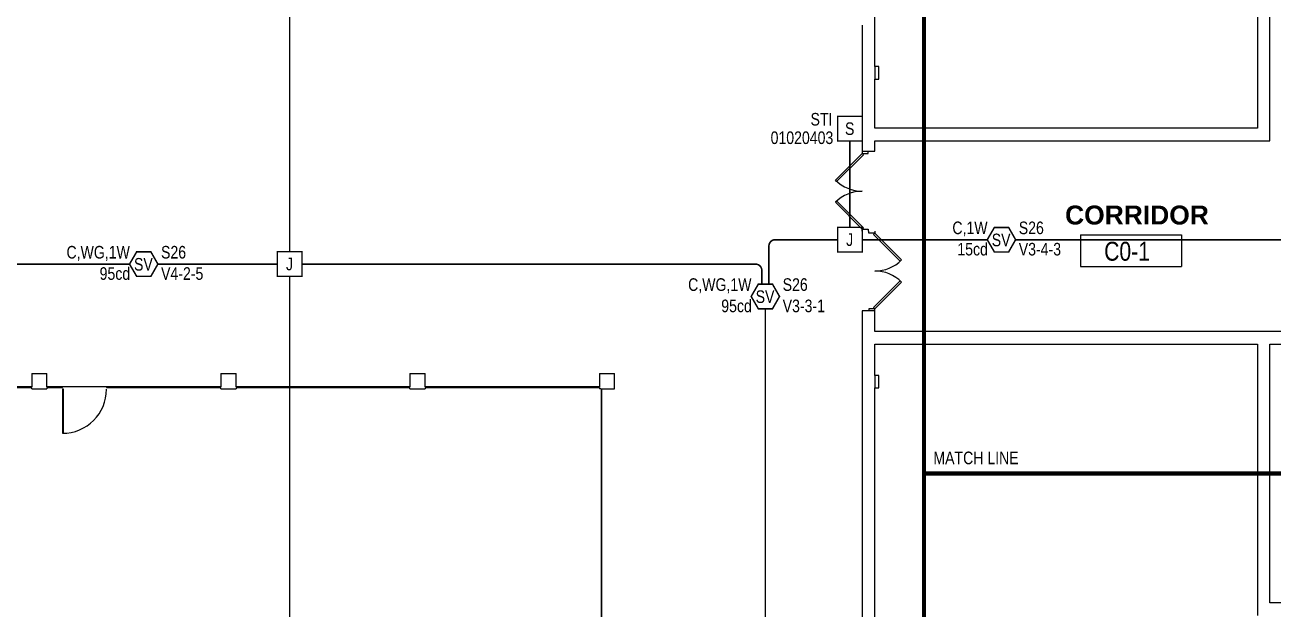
# Model space of a CAD drawing. Header units: inches. Extents: x 3516 to 15434, y -1454 to 5991.
# Drawn here: x 10942 to 12130, y 2939 to 3495 of the extents above; entities that cross this region are included whole.
import ezdxf
from ezdxf.enums import TextEntityAlignment as Align

# ---------------------------------------------------------------- set-up
doc = ezdxf.new("R2010")
doc.units = ezdxf.units.IN
doc.header["$LTSCALE"] = 0.25
doc.header["$MEASUREMENT"] = 0
for name, color, linetype in [('BACKGROUND', 8, 'Continuous'), ('CONDUIT', 6, 'Continuous'), ('JUNCTION BOX', 1, 'Continuous'), ('PULL STATION', 1, 'Continuous'), ('SPEAKER STROBE', 1, 'Continuous')]:
    doc.layers.add(name, color=color, linetype=linetype)
doc.styles.add('Arial', font='arial.ttf', dxfattribs={"width": 0.8})
doc.styles.add('Arial_B_1', font='arialbd.ttf', dxfattribs={"height": 0.09375})
doc.styles.add('ESSCOE_TEXT', font='arial.ttf', dxfattribs={"width": 0.8, "height": 12})

# ---------------------------------------------------------------- blocks, each defined once
blk = doc.blocks.new('SIGA-278')
at = {"layer": 'PULL STATION', "const_width": 1.3}
blk.add_lwpolyline([(-11.5, -11.7), (-11.5, 11.7), (11.9, 11.7), (11.9, -11.7)], close=True, dxfattribs=at)
at = {"layer": 'PULL STATION', "style": 'Arial', "width": 0.8}
blk.add_text('S', height=12, dxfattribs=at).set_placement((0, 0), align=Align.MIDDLE)
for tag, p in [('ADDRESS', (20.6, 9)), ('ZONE', (20.6, -8.6))]:
    blk.add_attdef(tag, text='', height=12, dxfattribs=at).set_placement(p, align=Align.MIDDLE_LEFT)
blk.add_attdef('SUBSCRIPT', text='', height=12, dxfattribs=at).set_placement((-16.6, -9), align=Align.MIDDLE_RIGHT)
blk = doc.blocks.new('GC-S7VM')
at = {"layer": 'SPEAKER STROBE', "const_width": 1.46}
blk.add_lwpolyline([(13.8, 0.2), (7.1, 11.9), (-6.4, 11.9), (-13.2, 0.2), (-6.4, -11.5), (7.1, -11.5)], close=True, dxfattribs=at)
at = {"layer": 'SPEAKER STROBE', "style": 'Arial', "width": 0.8}
blk.add_text('SV', height=12, dxfattribs=at).set_placement((0, 0), align=Align.MIDDLE)
for tag, p in [('C', (-12.9, 11.5)), ('CANDELA', (-12.6, -8.8)), ('1/2W', (-12.6, -29.2))]:
    blk.add_attdef(tag, text='', height=12, dxfattribs=at).set_placement(p, align=Align.MIDDLE_RIGHT)
for tag, p in [('Speaker_Circuit', (16.8, 11.5)), ('Visual_Circuit', (16.8, -8.8))]:
    blk.add_attdef(tag, text='', height=12, dxfattribs=at).set_placement(p, align=Align.MIDDLE_LEFT)
blk = doc.blocks.new('JUNCTION BOX')
at = {"const_width": 1.3}
blk.add_lwpolyline([(-11.5, -11.7), (-11.5, 11.7), (11.9, 11.7), (11.9, -11.7)], close=True, dxfattribs=at)
at = {"style": 'Arial', "width": 0.8}
blk.add_text('J', height=12, dxfattribs=at).set_placement((0, 0), align=Align.MIDDLE)
blk.add_attdef('SUBSCRIPT', text='', height=12, dxfattribs=at).set_placement((-16.6, -9), align=Align.MIDDLE_RIGHT)

msp = doc.modelspace()

# ---------------------------------------------------------------- linework, layer by layer
at = {"lineweight": 0, "const_width": 4}
for points in [[(11848.9, 3068.1), (11798, 3068.1), (11798, 3812.1), (11579.6, 3812.1), (11498.6, 3812.1), (11498.6, 5988.6)], [(11798, 3068.1), (11798, 1484.3)], [(15045.3, 3068.1), (11848.9, 3068.1)]]:
    msp.add_lwpolyline(points, dxfattribs=at)
at = {"layer": 'BACKGROUND'}
for p, q in [((12115.5, 3921.1), (12115.5, 3396.9)), ((12127.5, 3384.9), (12127.5, 3921.1)), ((11751.2, 3455.6), (11751.2, 3812.1)), ((11739.2, 3495.1), (11739.2, 3374.9)), ((11755.2, 3455.6), (11751.2, 3455.6)), ((11751.2, 3455.6), (11751.2, 3443.6)), ((11755.2, 3443.6), (11755.2, 3455.6)), ((11751.2, 3396.9), (11751.2, 3443.6)), ((11751.2, 3443.6), (11755.2, 3443.6)), ((12115.5, 3396.9), (11751.2, 3396.9)), ((11751.2, 3384.9), (12127.5, 3384.9)), ((11751.2, 3374.9), (11751.2, 3384.9)), ((11713.7, 3347.4), (11739.2, 3372.9)), ((11740.4, 3371.6), (11714.9, 3346.2)), ((11739.2, 3374.9), (11751.2, 3374.9)), ((11739.2, 3374.9), (11739.2, 3372.9)), ((11739.2, 3372.9), (11744.9, 3372.9)), ((11739.2, 3372.9), (11740.4, 3371.6)), ((11744.9, 3372.9), (11744.9, 3374.9)), ((11714.9, 3346.2), (11713.7, 3347.4)), ((11714.9, 3327.6), (11713.7, 3326.3)), ((11740.4, 3302.1), (11714.9, 3327.6)), ((11713.7, 3326.3), (11739.2, 3300.9)), ((11739.2, 3300.9), (11740.4, 3302.1)), ((11739.2, 3300.9), (11744.9, 3300.9)), ((11739.2, 3298.9), (11739.2, 3300.9)), ((11744.9, 3300.9), (11744.9, 3298.9)), ((11745.4, 3296.9), (11745.4, 3298.9)), ((11751.2, 3296.9), (11745.4, 3296.9)), ((11751.2, 3296.9), (11749.9, 3295.6)), ((11749.9, 3295.6), (11775.4, 3270.2)), ((11751.2, 3298.9), (11751.2, 3296.9)), ((11776.6, 3271.4), (11751.2, 3296.9)), ((11947.1, 3295.3), (12043.1, 3295.3)), ((11947.1, 3295.3), (11947.1, 3265.3)), ((12043.1, 3295.3), (12043.1, 3265.3)), ((11775.4, 3270.2), (11776.6, 3271.4)), ((11947.1, 3265.3), (12043.1, 3265.3)), ((11749.9, 3226.1), (11775.4, 3251.6)), ((11776.6, 3250.3), (11751.2, 3224.9)), ((11775.4, 3251.6), (11776.6, 3250.3)), ((11739.2, 3222.9), (11739.2, 1587.7)), ((11751.2, 3222.9), (11739.2, 3222.9)), ((11745.4, 3224.9), (11745.4, 3222.9)), ((11751.2, 3224.9), (11745.4, 3224.9)), ((11751.2, 3224.9), (11749.9, 3226.1)), ((11751.2, 3222.9), (11751.2, 3224.9)), ((11751.2, 3203.4), (11751.2, 3222.9)), ((12223.5, 3203.4), (11751.2, 3203.4)), ((11751.2, 3191.4), (12115.5, 3191.4)), ((11751.2, 3161.6), (11751.2, 3191.4)), ((12115.5, 3191.4), (12115.5, 2933.1)), ((12127.5, 3191.4), (12223.5, 3191.4)), ((12127.5, 2945.1), (12127.5, 3191.4)), ((10948.5, 3163.4), (10963, 3163.4)), ((10948.5, 3163.4), (10948.5, 3150.6)), ((10963, 3150.6), (10963, 3163.4)), ((11128.5, 3163.4), (11143, 3163.4)), ((11128.5, 3163.4), (11128.5, 3150.6)), ((11143, 3150.6), (11143, 3163.4)), ((11308.5, 3163.4), (11323, 3163.4)), ((11308.5, 3163.4), (11308.5, 3150.6)), ((11323, 3150.6), (11323, 3163.4)), ((11489, 3163.4), (11503.5, 3163.4)), ((11489, 3163.4), (11489, 3150.6)), ((11503.5, 3148.9), (11503.5, 3163.4)), ((11755.2, 3161.6), (11751.2, 3161.6)), ((11751.2, 3161.6), (11751.2, 3149.6)), ((11755.2, 3149.6), (11755.2, 3161.6)), ((10948.5, 3150.6), (10782.2, 3150.6)), ((10782.7, 3150.1), (10948.5, 3150.1)), ((10948.5, 3148.9), (10948.5, 3150.1)), ((10977.7, 3150.6), (10963, 3150.6)), ((10963, 3150.1), (10963, 3148.9)), ((10963, 3150.1), (10977.7, 3150.1)), ((10977.7, 3150.1), (10977.7, 3150.6)), ((11019.7, 3150.6), (10977.7, 3150.6)), ((11128.5, 3150.6), (11019.7, 3150.6)), ((11019.7, 3150.6), (11019.7, 3150.1)), ((11019.7, 3150.1), (11128.5, 3150.1)), ((11128.5, 3148.9), (11128.5, 3150.1)), ((11308.5, 3150.6), (11143, 3150.6)), ((11143, 3150.1), (11143, 3148.9)), ((11143, 3150.1), (11308.5, 3150.1)), ((11308.5, 3148.9), (11308.5, 3150.1)), ((11489, 3150.6), (11323, 3150.6)), ((11323, 3150.1), (11323, 3148.9)), ((11323, 3150.1), (11489, 3150.1)), ((11489, 3150.1), (11489, 3148.9)), ((11751.2, 2867.6), (11751.2, 3149.6)), ((11751.2, 3149.6), (11755.2, 3149.6)), ((10948.5, 3148.9), (10963, 3148.9)), ((10978.7, 3148.4), (10977.7, 3148.4)), ((10977.7, 3148.4), (10977.7, 3106.4)), ((10978.7, 3106.4), (10978.7, 3148.4)), ((11128.5, 3148.9), (11143, 3148.9)), ((11308.5, 3148.9), (11323, 3148.9)), ((11490.7, 3148.9), (11489, 3148.9)), ((11490.7, 3148.9), (11490.7, 2875.4)), ((11491.2, 3148.9), (11503.5, 3148.9)), ((11491.2, 2875.4), (11491.2, 3148.9)), ((10977.7, 3106.4), (10978.7, 3106.4)), ((13899.5, 2945.1), (12127.5, 2945.1))]:
    msp.add_line(p, q, dxfattribs=at)
for centre, radius, start, end in [((11739.2, 3372.9), 36, 225, 270), ((11739.2, 3300.9), 36, 90, 135), ((11751.2, 3296.9), 36, 270, 315), ((11751.2, 3224.9), 36, 45, 90), ((10977.7, 3148.4), 42, 270, 0)]:
    msp.add_arc(centre, radius, start, end, dxfattribs=at)
at = {"layer": 'CONDUIT', "lineweight": 0, "const_width": 1.5}
for points in [[(11194.1, 3279.2), (11194.1, 3604, 0.181348), (11192.6, 3607.9), (11178.9, 3623.6, -0.181348), (11177.4, 3627.6), (11177.4, 3632.4)], [(11715.8, 3290.7), (11656.4, 3290.7, 0.414214), (11650.4, 3284.7), (11650.4, 3248.4)], [(11643.6, 3248.4), (11643.6, 3261.5, 0.414214), (11637.6, 3267.5), (11205.7, 3267.5)]]:
    msp.add_lwpolyline(points, format="xyb", dxfattribs=at)
for points in [[(11727.5, 3302.4), (11727.5, 3384.7)], [(11858.4, 3290.7), (11739.2, 3290.7)], [(11885.4, 3290.7), (12167.6, 3290.7)], [(11041.6, 3267.5), (10870.4, 3267.5)], [(11182.4, 3267.5), (11068.6, 3267.5)], [(11194.1, 2904.5), (11194.1, 3255.8)], [(11647, 3225), (11647, 2648.4)]]:
    msp.add_lwpolyline(points, dxfattribs=at)

# ---------------------------------------------------------------- block references
at = {"layer": 'JUNCTION BOX'}
for p in [(11727.3, 3290.7), (11193.9, 3267.5)]:
    msp.add_blockref('JUNCTION BOX', p, dxfattribs=at)
at = {"layer": 'PULL STATION'}
ref = msp.add_blockref('SIGA-278', (11727.3, 3396.4), dxfattribs=at)
ref.add_attrib('ADDRESS', 'STI', dxfattribs={"height": 12, "style": 'Arial', "width": 0.8}).set_placement((11690, 3405.4), align=Align.MIDDLE_LEFT)
ref.add_attrib('ZONE', '01020403', dxfattribs={"height": 12, "style": 'Arial', "width": 0.8}).set_placement((11652, 3387.8), align=Align.MIDDLE_LEFT)
at = {"layer": 'SPEAKER STROBE'}
for p, values in [((11871.5, 3290.5), {'C': 'C,1W', 'Speaker_Circuit': 'S26', 'Visual_Circuit': 'V3-4-3', 'CANDELA': '15cd'}), ((11054.8, 3267.3), {'C': 'C,WG,1W', 'Speaker_Circuit': 'S26', 'Visual_Circuit': 'V4-2-5', 'CANDELA': '95cd'}), ((11646.7, 3236.5), {'C': 'C,WG,1W', 'Speaker_Circuit': 'S26', 'Visual_Circuit': 'V3-3-1', 'CANDELA': '95cd'})]:
    msp.add_blockref('GC-S7VM', p, dxfattribs=at).add_auto_attribs(values)

# ---------------------------------------------------------------- texts
at = {"lineweight": 0, "style": 'ESSCOE_TEXT', "width": 0.8}
msp.add_text('MATCH LINE', height=12, dxfattribs=at).set_placement((11807, 3077))
at = {"layer": 'BACKGROUND', "char_height": 18, "attachment_point": 1}
for s, insert, width, style in [('CORRIDOR', (11932.4, 3323.2), 151.621, 'Arial_B_1'), ('C0-1', (11969.6, 3288.7), 59.994, 'Arial')]:
    msp.add_mtext(s, dxfattribs=dict(at, insert=insert, width=width, style=style))

doc.saveas('drawing.dxf')
